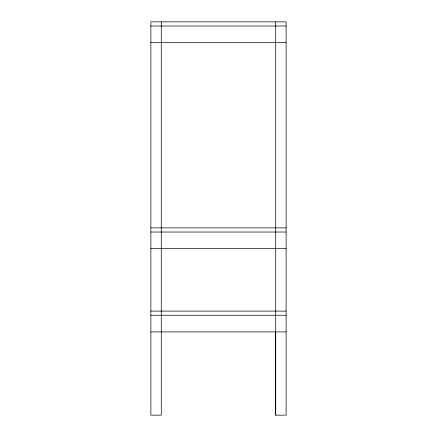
<?xml version="1.0" encoding="UTF-8"?>
<svg xmlns="http://www.w3.org/2000/svg" width="437" height="437" viewBox="0 0 437 437"><rect width="100%" height="100%" fill="white"/><g stroke="black" fill="none" stroke-linecap="round" stroke-linejoin="round"><path stroke-width="0.66" d="M150.869 26.012L286.131 26.012M150.869 42.662L286.131 42.662M150.869 227.863L286.131 227.863M150.869 232.025L286.131 232.025M150.869 248.675L286.131 248.675M150.869 311.1L286.131 311.1M150.869 315.263L286.131 315.263M150.869 331.912L286.131 331.912M275.725 21.85L275.725 415.15M275.594 331.912L275.594 415.15L286.131 415.15L286.131 21.85L150.869 21.85L150.869 415.15L161.275 415.15L161.275 21.85"/></g></svg>
